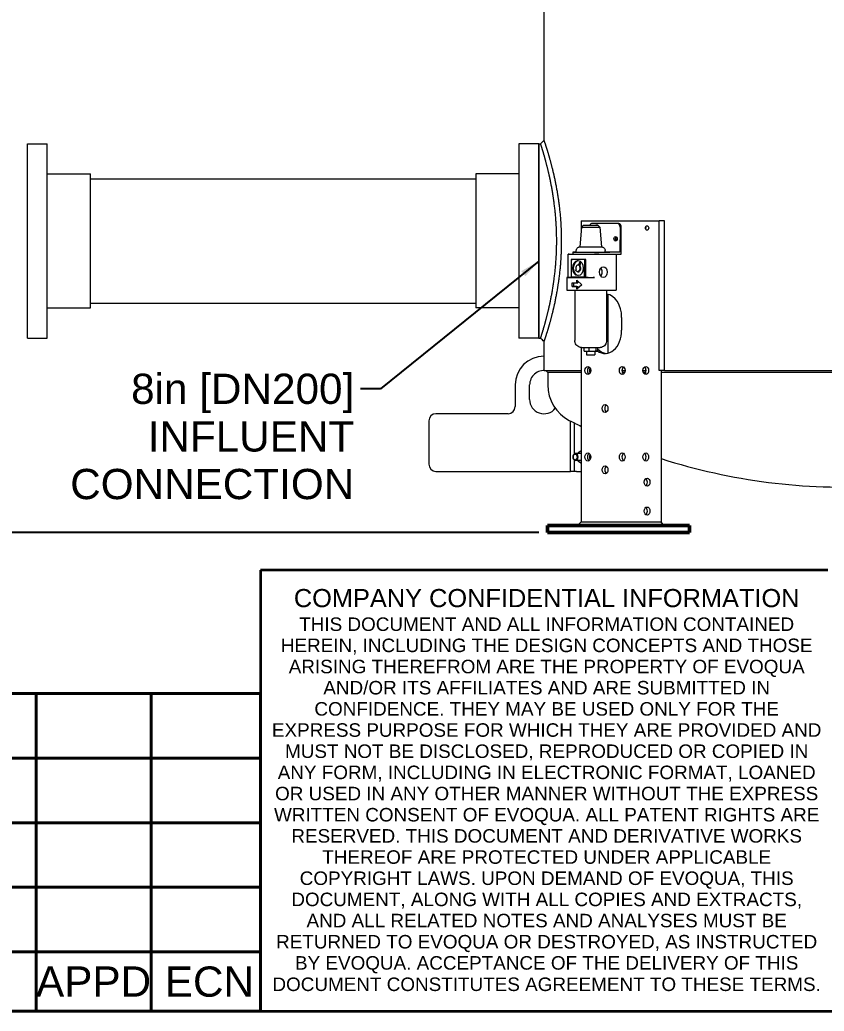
# Model space of a CAD drawing. Header units: inches. Extents: x 17 to 469, y 7 to 301.
# Drawn here: x 302.7 to 358.5, y 7 to 75.8 of the extents above; entities that cross this region are included whole.
import ezdxf
from ezdxf.enums import TextEntityAlignment as Align

# ---------------------------------------------------------------- set-up
doc = ezdxf.new("R2010")
doc.units = ezdxf.units.IN
doc.header["$LTSCALE"] = 14
doc.header["$MEASUREMENT"] = 0
doc.layers.get('0').update_dxf_attribs({"lineweight": 25})
for name, color, linetype, lineweight in [('Border', 7, 'Continuous', 35), ('Dimension (ANSI)', 7, 'Continuous', 25), ('Symbol', 7, 'Continuous', 25), ('Symbol (ANSI)', 7, 'Continuous', 25), ('Title', 7, 'Continuous', 35), ('Visible (ANSI)', 7, 'Continuous', 50)]:
    doc.layers.add(name, color=color, linetype=linetype, lineweight=lineweight)
doc.styles.add('MEMCOR Medium', font='arial.ttf')
doc.styles.get("Standard").update_dxf_attribs({"font": 'arial.ttf'})
doc.styles.add('Standard A-B-C', font='arial.ttf')
doc.dimstyles.new('Default (ANSI)', dxfattribs={"dimscale": 14, "dimtxt": 0.15, "dimasz": 0.098425, "dimexe": 0.125, "dimexo": 0.0625, "dimgap": 0.031496, "dimtad": 0, "dimtih": 1, "dimtoh": 1, "dimdec": 4, "dimrnd": 1e-08, "dimzin": 3, "dimdsep": 46, "dimlunit": 5, "dimtxsty": 'MEMCOR Medium', "dimcen": 0.09, "dimdle": 0.393701, "dimclrd": 256, "dimclre": 256, "dimclrt": 256, "dimadec": 0, "dimazin": 1, "dimtfac": 0.8, "dimtofl": 0, "dimtmove": 0, "dimatfit": 3, "dimfxl": 1, "dimfrac": 1, "dimtolj": 1, "dimtzin": 4, "dimlwd": -1, "dimlwe": -1, "dimarcsym": 0})
doc.dimstyles.new('Default (ANSI)$7', dxfattribs={"dimscale": 14, "dimtxt": 0.15, "dimasz": 0.098425, "dimexe": 0.125, "dimexo": 0.0625, "dimgap": 0.031496, "dimtad": 0, "dimtih": 1, "dimtoh": 1, "dimdec": 4, "dimrnd": 1e-08, "dimzin": 3, "dimdsep": 46, "dimlunit": 5, "dimtxsty": 'MEMCOR Medium', "dimcen": 0.09, "dimdle": 0.393701, "dimclrd": 256, "dimclre": 256, "dimclrt": 256, "dimadec": 0, "dimazin": 1, "dimtfac": 0.8, "dimtofl": 0, "dimtmove": 0, "dimatfit": 3, "dimfxl": 1, "dimfrac": 1, "dimtolj": 1, "dimtzin": 4, "dimlwd": -1, "dimlwe": -1, "dimarcsym": 0})

# ---------------------------------------------------------------- blocks, each defined once
blk = doc.blocks.new('Borders 22x34_D')
at = {"layer": 'Border'}
blk.add_line((1.25, 0.5), (33.5, 0.5), dxfattribs=at)
blk = doc.blocks.new('Title Blocks D-E')
at = {"layer": 'Title'}
for p, q in [((18.0646, 11.4455), (15.2521, 11.4455)), ((15.2521, 11.4455), (15.2521, 9.258)), ((15.2521, 9.258), (18.0646, 9.258))]:
    blk.add_line(p, q, dxfattribs=at)
at = {"layer": 'Title', "insert": (16.6705, 11.3517), "char_height": 0.06, "width": 2.725909, "attachment_point": 2, "line_spacing_factor": 0.757101, "style": 'Standard A-B-C'}
blk.add_mtext('\\pxsm0.94;\\fArial|b0|i0;{\\H0.0900;COMPANY CONFIDENTIAL INFORMATION\\P}\\fArial|b0|i0;{\\H0.0670;THIS DOCUMENT AND ALL INFORMATION CONTAINED HEREIN, INCLUDING THE DESIGN CONCEPTS AND THOSE ARISING THEREFROM ARE THE PROPERTY OF EVOQUA AND/OR ITS AFFILIATES AND ARE SUBMITTED IN CONFIDENCE. THEY MAY BE USED ONLY FOR THE EXPRESS PURPOSE FOR WHICH THEY ARE PROVIDED AND MUST NOT BE DISCLOSED, REPRODUCED OR COPIED IN ANY FORM, INCLUDING IN ELECTRONIC FORMAT, LOANED OR USED IN ANY OTHER MANNER WITHOUT THE EXPRESS WRITTEN CONSENT OF EVOQUA. ALL PATENT RIGHTS ARE RESERVED. THIS DOCUMENT AND DERIVATIVE WORKS THEREOF ARE PROTECTED UNDER APPLICABLE COPYRIGHT LAWS. UPON DEMAND OF EVOQUA, THIS DOCUMENT, ALONG WITH ALL COPIES AND EXTRACTS, AND ALL RELATED NOTES AND ANALYSES MUST BE RETURNED TO EVOQUA OR DESTROYED, AS INSTRUCTED BY EVOQUA. ACCEPTANCE OF THE DELIVERY OF THIS DOCUMENT CONSTITUTES AGREEMENT TO THESE TERMS}\\fArial|b0|i0;{\\H0.0680;.}', dxfattribs=at)
at = {"layer": 'Title', "lineweight": 30, "flags": 63}
for tag, height, p in [('DESIGNER', 0.094, (18.4396, 11.1408)), ('CREATION_DATE', 0.094, (19.1896, 11.1408)), ('CHECKED_BY', 0.094, (18.4396, 10.7033)), ('CHECKED_DATE', 0.094, (19.1896, 10.7033)), ('ENG_APPROVED_BY', 0.094, (18.4396, 10.2658)), ('ENG_APPROVAL_DATE', 0.094, (19.1896, 10.2658)), ('MANAGER', 0.094, (18.8146, 9.8283)), ('PROJECT', 0.12, (20.2833, 9.3768)), ('PART_NUMBER', 0.12, (21.7208, 9.3768)), ('REVISION_NUMBER', 0.12, (25.5646, 9.3768)), ('@DMS_Reference', 0.12, (23.3146, 9.3768)), ('Sheet_Number', 0.12, (24.5021, 9.3768)), ('Number_of_sheets', 0.1247, (25.0646, 9.3768))]:
    blk.add_attdef(tag, text='', height=height, dxfattribs=at).set_placement(p, align=Align.MIDDLE_CENTER)
for tag, p in [('!Reference', (18.8771, 9.5267)), ('Scale_1', (18.8771, 9.308))]:
    blk.add_attdef(tag, text='', height=0.078, dxfattribs=at).set_placement(p, align=Align.BOTTOM_CENTER)
blk = doc.blocks.new('*D28')
at = {"layer": 'Defpoints', "color": 0, "transparency": 16777216}
for p in [(299.504, 132.744), (359.226, 132.744), (339.567, 40.229)]:
    blk.add_point(p, dxfattribs=at)
at = {"layer": 'Dimension (ANSI)', "transparency": 16777216}
for p, q in [((358.351, 132.744), (297.754, 132.744)), ((299.504, 131.366), (299.504, 93.646)), ((299.504, 41.607), (299.504, 79.328)), ((338.692, 40.229), (297.754, 40.229))]:
    blk.add_line(p, q, dxfattribs=at)
for points in [[(299.275, 131.366), (299.734, 131.366), (299.504, 132.744)], [(299.275, 41.607), (299.734, 41.607), (299.504, 40.229)]]:
    blk.add_solid(points, dxfattribs=at)
at = {"layer": 'Dimension (ANSI)', "transparency": 16777216, "char_height": 2.1, "attachment_point": 5, "style": 'MEMCOR Medium'}
for s, insert in [('\\A1; \\fArial|b0|i0;92{\\H0.8x;\\S1#2;} in', (299.504, 88.633)), ('\\A1;[2349.9 mm]{\\P\\fArial|b0|i0;SHIPPING HEIGHT\\P\\fArial|b0|i0;REF.}', (299.504, 81.474))]:
    blk.add_mtext(s, dxfattribs=dict(at, insert=insert))
blk = doc.blocks.new('REVISION HISTORY')
at = {"layer": 'Symbol', "lineweight": 40}
for p, q in [((11.9486, 2.0747), (22.812, 2.0747)), ((21.6986, 2.0747), (21.6986, 0.7941)), ((22.2694, 2.0747), (22.2694, 0.7941)), ((22.812, 2.0747), (22.812, 0.7941)), ((11.9486, 1.7545), (22.812, 1.7545)), ((11.9486, 1.4344), (22.812, 1.4344)), ((11.9486, 1.1143), (22.812, 1.1143)), ((11.9486, 0.7941), (22.812, 0.7941)), ((21.6986, 0.5), (21.6986, 0.7941)), ((22.2694, 0.5), (22.2694, 0.7941)), ((22.812, 0.5), (22.812, 0.7941)), ((11.9486, 0.5), (22.812, 0.5))]:
    blk.add_line(p, q, dxfattribs=at)
at = {"layer": 'Symbol', "char_height": 0.15, "attachment_point": 7, "style": 'MEMCOR Medium'}
for s, insert in [('APPD', (21.6984, 0.5721)), ('ECN', (22.3368, 0.5695))]:
    blk.add_mtext(s, dxfattribs=dict(at, insert=insert))

msp = doc.modelspace()

# ---------------------------------------------------------------- linework, layer by layer
at = {"layer": 'Visible (ANSI)', "linetype": 'Continuous', "lineweight": 18}
for p, q in [((339.050669, 67.473327), (339.050669, 79.229368)), ((303.175131, 53.729368), (303.175131, 67.229368)), ((303.175131, 67.229368), (304.550131, 67.229368)), ((304.550131, 53.729368), (304.550131, 67.229368)), ((337.301131, 67.229368), (337.301131, 53.729368)), ((338.676131, 67.229368), (337.301131, 67.229368)), ((338.676131, 53.729368), (338.676131, 67.229368)), ((338.676131, 67.229368), (338.806452, 67.229368)), ((338.676131, 67.229368), (338.676131, 53.729368)), ((304.550131, 65.135618), (307.550131, 65.135618)), ((307.550131, 55.823118), (307.550131, 65.135618)), ((307.550131, 64.791868), (334.301131, 64.791868)), ((334.301131, 65.135618), (334.301131, 55.823118)), ((337.301131, 65.135618), (334.301131, 65.135618)), ((341.648579, 61.443189), (341.533388, 60.067805)), ((341.620138, 61.879368), (341.822234, 61.879368)), ((341.620138, 61.879368), (341.620138, 61.103602)), ((341.784012, 61.567701), (341.648579, 61.443189)), ((341.822234, 61.879368), (344.735514, 61.879368)), ((342.460737, 61.693228), (342.372348, 61.693228)), ((344.140219, 61.691758), (342.372452, 61.693228)), ((344.228607, 61.691758), (342.460841, 61.693228)), ((342.784012, 61.567285), (342.91934, 61.442661)), ((342.919341, 61.44266), (343.033388, 60.067181)), ((344.316892, 61.441611), (344.316164, 59.691611)), ((344.4045, 59.566611), (344.40528, 61.441611)), ((344.735514, 61.879368), (345.711322, 61.879368)), ((345.711322, 61.879368), (347.025529, 61.879368)), ((347.401862, 61.879368), (347.025529, 61.879368)), ((347.025529, 51.479368), (347.025529, 61.879368)), ((347.401862, 51.479368), (347.401862, 61.879368)), ((340.706681, 57.947993), (340.707355, 59.568186)), ((340.780578, 59.568229), (341.048345, 59.568229)), ((340.780578, 59.568082), (341.487685, 59.567493)), ((341.048397, 59.693117), (341.048345, 59.568117)), ((341.283232, 59.692909), (341.283284, 59.817909)), ((341.487685, 59.567493), (342.194791, 59.566905)), ((342.845926, 59.566758), (342.548345, 59.566758)), ((343.283232, 59.692077), (343.283284, 59.817077)), ((344.316164, 59.691611), (343.283232, 59.69247)), ((343.609005, 59.566611), (344.4045, 59.566611)), ((344.316164, 59.691611), (343.609057, 59.691611)), ((344.050947, 59.566611), (344.049907, 57.066758)), ((340.934891, 59.191685), (340.934392, 57.989888)), ((340.934891, 59.191685), (341.02328, 59.191685)), ((341.863388, 59.190913), (340.934891, 59.191685)), ((341.951777, 59.190913), (341.02328, 59.191685)), ((341.429821, 58.803122), (341.39889, 58.803122)), ((341.428028, 58.799093), (341.522221, 59.010778)), ((341.522221, 59.010778), (341.482779, 58.766967)), ((341.526973, 58.766967), (341.482779, 58.766967)), ((341.566415, 59.010778), (341.522221, 59.010778)), ((341.566415, 59.010778), (341.526973, 58.766967)), ((341.862888, 57.989116), (341.863388, 59.190913)), ((341.863388, 59.190913), (341.951777, 59.190913)), ((341.951277, 57.989116), (341.951777, 59.190913)), ((340.618292, 57.947993), (340.617927, 57.068186)), ((340.691516, 57.948036), (340.706681, 57.948036)), ((342.105729, 57.946713), (340.691516, 57.947889)), ((340.779904, 57.947889), (342.194117, 57.946713)), ((340.934392, 57.989888), (341.862888, 57.989116)), ((341.249059, 58.396882), (341.278458, 58.462953)), ((341.407838, 58.303716), (341.249059, 58.396882)), ((341.420149, 58.379814), (341.407838, 58.303716)), ((341.452033, 58.303716), (341.407838, 58.303716)), ((341.464343, 58.379814), (341.420149, 58.379814)), ((341.464343, 58.379814), (341.452033, 58.303716)), ((341.862888, 57.989116), (341.951277, 57.989116)), ((342.547671, 57.946566), (342.459282, 57.946566)), ((340.9935, 57.323246), (340.993599, 57.562415)), ((341.309348, 57.322983), (340.9935, 57.323246)), ((340.9935, 57.323246), (341.081888, 57.323246)), ((340.993599, 57.562415), (341.309448, 57.562152)), ((341.081987, 57.562341), (341.081888, 57.323246)), ((341.081888, 57.323246), (341.397737, 57.322983)), ((341.668317, 57.442269), (341.30927, 57.135176)), ((341.30927, 57.135176), (341.309348, 57.322983)), ((341.309348, 57.322983), (341.397737, 57.322983)), ((341.309448, 57.562152), (341.309526, 57.74996)), ((341.309448, 57.562152), (341.397836, 57.562152)), ((341.309526, 57.74996), (341.668317, 57.442269)), ((341.397737, 57.322983), (341.39769, 57.210801)), ((341.397883, 57.674187), (341.397836, 57.562152)), ((340.69115, 57.068082), (342.105363, 57.066905)), ((341.174363, 57.06768), (341.172907, 53.567955)), ((342.458916, 57.066758), (344.049907, 57.066758)), ((343.389917, 57.066758), (343.388461, 53.567034)), ((343.467009, 56.777507), (343.467009, 52.681229)), ((304.550131, 55.823118), (307.550131, 55.823118)), ((307.550131, 56.166868), (334.301131, 56.166868)), ((337.301131, 55.823118), (334.301131, 55.823118)), ((344.431458, 55.169368), (344.431458, 54.289368)), ((303.175131, 53.729368), (304.550131, 53.729368)), ((338.676131, 53.729368), (337.301131, 53.729368)), ((338.676131, 53.729368), (338.806452, 53.729368)), ((339.050669, 51.479368), (339.050669, 53.485409)), ((341.620138, 53.070539), (341.620138, 40.979368)), ((341.805316, 53.067534), (341.805238, 52.880139)), ((342.153157, 53.0673), (342.153079, 52.87985)), ((342.628318, 53.067142), (342.62824, 52.879705)), ((342.755637, 53.067139), (342.755559, 52.87985)), ((339.050669, 52.479368), (339.041028, 52.479368)), ((341.87488, 52.817618), (342.171721, 52.817371)), ((341.999122, 52.817515), (341.999018, 52.567611)), ((342.171724, 52.817371), (342.577205, 52.817248)), ((342.561622, 52.817252), (342.561518, 52.567378)), ((342.577265, 52.817248), (342.685935, 52.817371)), ((339.050669, 51.479368), (341.620138, 51.479368)), ((339.301131, 51.354368), (339.176131, 51.479368)), ((339.301131, 51.354368), (339.301131, 50.479368)), ((341.620138, 51.354368), (339.301131, 51.354368)), ((342.197001, 51.479368), (342.28044, 51.479368)), ((342.259615, 51.354368), (342.217826, 51.354368)), ((344.454086, 51.479368), (344.673289, 51.479368)), ((344.652464, 51.354368), (344.474911, 51.354368)), ((345.909312, 51.479368), (346.128515, 51.479368)), ((346.10769, 51.354368), (345.930136, 51.354368)), ((347.401862, 51.479368), (347.025529, 51.479368)), ((347.179319, 51.479368), (347.179319, 40.979368)), ((359.734279, 51.354368), (347.179319, 51.354368)), ((347.401862, 51.479368), (359.799321, 51.479368)), ((337.041028, 50.479368), (337.041028, 48.979368)), ((338.041028, 49.479368), (338.041028, 50.479368)), ((343.467009, 48.935609), (343.467009, 48.761127)), ((336.541028, 48.479368), (331.541028, 48.479368)), ((331.041028, 47.979368), (331.041028, 44.979368)), ((340.888948, 44.479368), (340.888948, 47.972308)), ((341.14701, 45.698628), (341.14701, 47.840577)), ((341.055182, 45.483315), (341.055194, 45.484233)), ((341.055182, 45.475421), (341.055194, 45.474503)), ((341.588945, 45.729368), (341.231937, 45.729368)), ((341.612573, 45.912381), (341.620138, 45.912381)), ((341.14701, 44.479368), (341.14701, 45.260109)), ((341.588945, 45.229368), (341.231937, 45.229368)), ((341.612573, 45.046355), (341.620138, 45.046355)), ((331.541028, 44.479368), (340.888948, 44.479368)), ((341.14701, 44.479368), (340.888948, 44.479368)), ((341.304632, 44.479368), (341.14701, 44.479368)), ((341.304632, 44.479368), (341.620138, 44.479368)), ((343.467009, 44.672609), (343.467009, 44.498127)), ((341.620138, 40.979368), (341.370138, 40.729368)), ((341.620138, 40.979368), (341.822234, 40.979368)), ((341.822234, 40.979368), (344.735514, 40.979368)), ((344.735514, 40.979368), (345.711322, 40.979368)), ((345.711322, 40.979368), (347.179319, 40.979368)), ((347.356096, 40.729368), (347.179319, 40.979368))]:
    msp.add_line(p, q, dxfattribs=at)
at = {"layer": 'Visible (ANSI)'}
for p, q in [((339.273671, 40.729368), (339.566564, 40.729368)), ((339.273671, 40.729368), (339.273671, 40.229368)), ((345.308271, 40.729368), (339.566564, 40.729368)), ((345.308271, 40.729368), (346.722484, 40.729368)), ((348.843805, 40.729368), (346.722484, 40.729368)), ((348.843805, 40.729368), (349.136698, 40.729368)), ((349.136698, 40.729368), (349.136698, 40.229368)), ((349.136698, 40.729368), (349.140234, 40.729368)), ((349.140234, 40.729368), (349.140234, 40.229368)), ((339.566564, 40.229368), (339.273671, 40.229368)), ((345.308271, 40.229368), (339.566564, 40.229368)), ((346.722484, 40.229368), (345.308271, 40.229368)), ((348.843805, 40.229368), (346.722484, 40.229368)), ((349.136698, 40.229368), (348.843805, 40.229368)), ((349.140234, 40.229368), (349.136698, 40.229368))]:
    msp.add_line(p, q, dxfattribs=at)
at = {"layer": 'Visible (ANSI)', "linetype": 'Continuous', "lineweight": 18}
for centre, radius, start, end in [((339.041028, 50.479368), 2, 90, 180), ((339.041028, 50.479368), 1, 81.61713945, 180), ((342.071131, 50.479368), 2.77, 180, 242.61286111), ((336.541028, 48.979368), 0.5, 270, 0), ((339.041028, 49.479368), 1, 180, 321.61694121), ((331.541028, 47.979368), 0.5, 90, 180), ((359.801131, 84.702806), 41.313437, 242.61286111, 243.89136076), ((331.541028, 44.979368), 0.5, 180, 270), ((359.801131, 84.702806), 41.313437, 252.21094106, 273.38519581)]:
    msp.add_arc(centre, radius, start, end, dxfattribs=at)
for centre, major_axis, ratio, start_param, end_param in [((342.28396, 61.442925), (-0.635381, 0.000264), 0.000415945, 6.282733258, 9.42523001), ((342.284012, 61.567493), (0.5, -0.000208), 0.000415945, 3.141140564, 7.068583556), ((342.372348, 61.443228), (0, 0.25), 0.707106781, 6.282597072, 7.332700344), ((344.140115, 61.441758), (0, 0.25), 0.707106781, 4.711800745, 6.282597072), ((344.228503, 61.441758), (0, 0.25), 0.707106781, 4.711800745, 6.282597072), ((346.020371, 61.379368), (0, 0.155), 0.707106781, 4.079718979, 5.345058981), ((344.095583, 60.629368), (0, -0.15625), 0.707106781, 3.5531095, 5.871668461), ((344.138009, 60.629368), (0, -0.155), 0.707106781, 3.772639347, 5.652138614), ((342.283388, 60.067493), (0.75, -0.000312), 0.000415945, 3.141557991, 6.283219969), ((340.957355, 59.568082), (-0.25, 0.000104), 0.000415945, 5.49778723, 7.068583557), ((342.548397, 59.692493), (-1.5, 0.000624), 0.000415945, 5.716050626, 8.63938048), ((342.548345, 59.567493), (-1.5, 0.000624), 0.000415945, 6.283181888, 7.068580993), ((342.283232, 59.692493), (1, -0.000416), 0.000415945, 3.141589249, 6.283181903), ((342.548345, 59.567493), (1.5, -0.000624), 0.000415945, 3.926990305, 4.912101364), ((342.371568, 59.566905), (-0.25, 0.000104), 0.000415945, 0.785398846, 2.356195172), ((342.548345, 59.567493), (1.5, -0.000624), 0.000415945, 4.912101687, 5.49778723), ((341.443084, 58.590401), (0, 0.520383), 0.707106781, 0.060088092, 3.081504561), ((341.39889, 58.590401), (0, 0.212722), 0.707106781, 6.088235485, 8.496395144), ((341.39889, 58.590401), (0, -0.212722), 0.707106781, 0.141808183, 2.549967842), ((341.443084, 58.590401), (0, -0.212722), 0.707106781, 0.141808183, 2.549967842), ((342.81299, 58.317052), (0.000312, 0.375), 0.707106659, 3.871320619, 5.553457341), ((340.868292, 57.947889), (-0.25, 0.000104), 0.000415945, 5.49778723, 7.068583557), ((340.956681, 57.947889), (-0.25, 0.000104), 0.000415945, 0, 0.78539825), ((342.282506, 57.946713), (-0.25, 0.000104), 0.000415945, 0.785398846, 2.356195172), ((342.370894, 57.946713), (-0.25, 0.000104), 0.000415945, 0.785398846, 2.356195172), ((340.867927, 57.068082), (-0.25, 0.000104), 0.000415945, 6.283181871, 7.06858098), ((342.28214, 57.066905), (0.25, -0.000104), 0.000415945, 3.926990306, 5.497786633), ((343.278874, 55.169368), (0, 1.63), 0.707106781, 4.71238898, 6.186793209), ((343.278874, 54.289368), (0, -1.63), 0.707106781, 5.800656113, 7.853981634), ((341.874947, 52.880118), (0.06971, 0.000011), 0.896575359, 3.141083227, 4.711291319), ((342.280268, 52.567494), (-0.28125, 0.000117), 0.000415945, 6.283181874, 9.424774527), ((342.171758, 52.879871), (-0.000036, -0.0625), 0.298858349, 4.712898407, 6.283264116), ((342.577209, 52.879748), (0.000026, -0.0625), 0.81649644, 6.282597072, 7.852962781), ((342.685849, 52.879871), (-0.06971, -0.000011), 0.896575359, 1.571893988, 3.141083227), ((343.455651, 54.289368), (0, -1.63), 0.707106781, 5.630439715, 6.206422826), ((342.259226, 51.479368), (0, -0.28), 0.707106781, 3.604362771, 5.820415189), ((342.394991, 51.479368), (0, 0.28), 0.707106781, 0.909644844, 2.23194781), ((344.652076, 51.479368), (0, -0.28), 0.707106781, 3.604362771, 5.820415189), ((345.930525, 51.479368), (0, 0.28), 0.707106781, 3.604362771, 5.820415189), ((343.455651, 48.848368), (0, -0.28), 0.707106781, 3.604362771, 5.820415189), ((341.231937, 45.479368), (0, -0.25), 0.707106781, 4.731850413, 10.976112854), ((341.588889, 45.479368), (0, -0.375), 0.707106781, 3.665191429, 3.982661324), ((341.588889, 45.479368), (0, 0.375), 0.707106781, 6.165063768, 6.806784083), ((341.588889, 45.479368), (0, 0.250136), 0.707106781, 6.105578462, 6.316142885), ((342.259226, 45.479368), (0, -0.28), 0.707106781, 3.604362771, 5.820415189), ((342.394991, 45.479368), (0, 0.28), 0.707106781, 0.909644844, 2.23194781), ((344.652076, 45.479368), (0, -0.28), 0.707106781, 3.604362771, 5.820415189), ((345.930525, 45.479368), (0, 0.28), 0.707106781, 3.604362771, 5.820415189), ((341.588889, 45.479368), (0, -0.375), 0.707106781, 5.442116637, 5.759586532), ((341.588889, 45.479368), (0, -0.375), 0.707106781, 5.759586532, 6.401306847), ((341.588889, 45.479368), (0, -0.250136), 0.707106781, 6.250227729, 6.460792152), ((343.455651, 44.585368), (0, -0.28), 0.707106781, 3.604362771, 5.820415189), ((346.020371, 43.725368), (0, 0.28), 0.707106781, 3.604362771, 5.820415189), ((346.020371, 41.725368), (0, 0.28), 0.707106781, 3.604362771, 5.820415189)]:
    msp.add_ellipse(centre, major_axis=major_axis, ratio=ratio, start_param=start_param, end_param=end_param, dxfattribs=at)
for centre, major_axis, ratio in [((346.197148, 61.379368), (0, -0.155), 0.707106781), ((344.007194, 60.629368), (0, -0.15625), 0.707106781), ((341.39889, 58.590401), (0, 0.520383), 0.707106781), ((343.166543, 58.316758), (0.000312, 0.375), 0.707106659), ((342.08245, 51.479368), (0, -0.28), 0.707106781), ((344.475299, 51.479368), (0, -0.28), 0.707106781), ((346.107302, 51.479368), (0, 0.28), 0.707106781), ((343.278874, 48.848368), (0, -0.28), 0.707106781), ((341.198566, 45.479368), (0, -0.202815), 0.707106781), ((342.08245, 45.479368), (0, -0.28), 0.707106781), ((344.475299, 45.479368), (0, -0.28), 0.707106781), ((346.107302, 45.479368), (0, 0.28), 0.707106781), ((343.278874, 44.585368), (0, -0.28), 0.707106781), ((346.197148, 43.725368), (0, -0.28), 0.707106781), ((346.197148, 41.725368), (0, -0.28), 0.707106781)]:
    msp.add_ellipse(centre, major_axis=major_axis, ratio=ratio, dxfattribs=at)
for points in [[(338.806452, 67.229368), (338.88785, 67.310695), (338.969272, 67.392), (339.050669, 67.473327)], [(339.050669, 53.485409), (338.969272, 53.566736), (338.88785, 53.648041), (338.806452, 53.729368)]]:
    msp.add_open_spline(points, degree=3, dxfattribs=at)
for points, knots in [([(339.050669, 53.485409), (339.050669, 53.485409), (339.065201, 53.528132), (339.124424, 53.706842), (339.169078, 53.842779), (339.281427, 54.200759), (339.349127, 54.423085), (339.494938, 54.9354), (339.572916, 55.225426), (339.72435, 55.842508), (339.803247, 56.191231), (339.952378, 56.951514), (340.022459, 57.363073), (340.139656, 58.223478), (340.186737, 58.673076), (340.249367, 59.579528), (340.264852, 60.036397), (340.264852, 60.922339), (340.249367, 61.379208), (340.186737, 62.28566), (340.139656, 62.735258), (340.022459, 63.595663), (339.952378, 64.007223), (339.803247, 64.767505), (339.72435, 65.116228), (339.572916, 65.73331), (339.494938, 66.023336), (339.349127, 66.535651), (339.281427, 66.757977), (339.169078, 67.115957), (339.124424, 67.251895), (339.065201, 67.430604), (339.050669, 67.473327), (339.050669, 67.473327)], [26.996968802, 26.996968802, 26.996968802, 26.996968802, 30.370769556, 30.370769556, 33.74457031, 33.74457031, 37.118371064, 37.118371064, 40.492171818, 40.492171818, 43.867613264, 43.867613264, 47.243054711, 47.243054711, 50.618496157, 50.618496157, 53.993937604, 53.993937604, 57.36937905, 57.36937905, 60.744820497, 60.744820497, 64.120261943, 64.120261943, 67.495703389, 67.495703389, 70.869504144, 70.869504144, 74.243304898, 74.243304898, 77.617105652, 77.617105652, 80.990906405, 80.990906405, 80.990906406, 80.990906406]), ([(338.806452, 53.729368), (338.806452, 53.729368), (338.819811, 53.770537), (338.874275, 53.942859), (338.915344, 54.073965), (339.018671, 54.419356), (339.080931, 54.633917), (339.214984, 55.128473), (339.286653, 55.408505), (339.42577, 56.004408), (339.498204, 56.341149), (339.635018, 57.075237), (339.699259, 57.472581), (339.806615, 58.303095), (339.849701, 58.736983), (339.906991, 59.611535), (339.92114, 60.052213), (339.92114, 60.906523), (339.906991, 61.347201), (339.849701, 62.221753), (339.806615, 62.655642), (339.699259, 63.486155), (339.635018, 63.883499), (339.498204, 64.617587), (339.42577, 64.954328), (339.286653, 65.550231), (339.214984, 65.830263), (339.080931, 66.324819), (339.018671, 66.53938), (338.915344, 66.884772), (338.874275, 67.015877), (338.819811, 67.188199), (338.806452, 67.229368), (338.806452, 67.229368)], [-78.102528628, -78.102528628, -78.102528628, -78.102528628, -74.848904795, -74.848904795, -71.595280962, -71.595280962, -68.34165713, -68.34165713, -65.088033297, -65.088033297, -61.833113077, -61.833113077, -58.578192858, -58.578192858, -55.323272638, -55.323272638, -52.068352419, -52.068352419, -48.813432199, -48.813432199, -45.558511979, -45.558511979, -42.30359176, -42.30359176, -39.04867154, -39.04867154, -35.795047708, -35.795047708, -32.541423875, -32.541423875, -29.287800042, -29.287800042, -26.03417621, -26.03417621, -26.034176209, -26.034176209]), ([(341.283284, 59.817909), (341.283295, 59.844934), (341.287804, 59.872304), (341.304965, 59.923041), (341.317677, 59.947103), (341.349634, 59.989497), (341.369282, 60.008353), (341.412966, 60.038551), (341.437548, 60.050269), (341.475628, 60.06142), (341.488578, 60.064124), (341.507303, 60.066519), (341.513208, 60.067058), (341.520091, 60.067462), (341.521491, 60.067531), (341.523539, 60.067618), (341.524279, 60.067646), (341.525898, 60.0677), (341.526692, 60.067721), (341.528027, 60.067754), (341.528558, 60.067764), (341.529757, 60.067786), (341.530257, 60.067792), (341.531747, 60.06781), (341.532366, 60.067814), (341.533153, 60.067819), (341.533274, 60.06782), (341.533392, 60.06782)], [0, 0, 0, 0, 0.205925556, 0.205925556, 0.408131115, 0.408131115, 0.610470098, 0.610470098, 0.812801814, 0.812801814, 0.912862249, 0.912862249, 0.957072393, 0.957072393, 0.968659729, 0.968659729, 0.975957334, 0.975957334, 0.986680701, 0.986680701, 0.998543919, 0.998543919, 1.019237073, 1.019237073, 1.071090856, 1.071090856, 1.080327326, 1.080327326, 1.080327326, 1.080327326]), ([(343.033324, 60.067198), (343.033897, 60.067194), (343.03451, 60.067189), (343.035892, 60.067174), (343.036529, 60.067172), (343.039113, 60.067117), (343.039914, 60.067098), (343.041568, 60.067047), (343.042231, 60.067024), (343.044023, 60.066954), (343.045243, 60.0669), (343.047979, 60.066754), (343.04953, 60.066659), (343.053858, 60.066349), (343.056688, 60.0661), (343.066175, 60.065099), (343.072867, 60.06412), (343.096928, 60.059595), (343.114125, 60.054415), (343.154713, 60.037287), (343.177588, 60.023016), (343.217457, 59.988311), (343.234887, 59.967385), (343.261941, 59.921684), (343.271902, 59.896341), (343.281359, 59.852931), (343.283291, 59.834953), (343.283284, 59.817077)], [6.796272189, 6.796272189, 6.796272189, 6.796272189, 6.8409905, 6.8409905, 6.883764404, 6.883764404, 6.897240165, 6.897240165, 6.904466805, 6.904466805, 6.915059686, 6.915059686, 6.927360961, 6.927360961, 6.949123186, 6.949123186, 7.000531049, 7.000531049, 7.135809752, 7.135809752, 7.336234677, 7.336234677, 7.53858869, 7.53858869, 7.740921234, 7.740921234, 7.877131363, 7.877131363, 7.877131363, 7.877131363]), ([(343.388461, 53.567034), (343.388439, 53.512985), (343.37942, 53.458244), (343.345099, 53.35677), (343.319675, 53.308647), (343.25576, 53.223859), (343.216466, 53.186146), (343.129096, 53.125749), (343.079934, 53.102313), (343.003738, 53.080002), (342.977837, 53.074593), (342.938939, 53.069627), (342.925887, 53.068482), (342.911108, 53.067749), (342.90901, 53.067659), (342.904717, 53.067499), (342.902497, 53.067433), (342.899574, 53.067362), (342.898625, 53.067342), (342.896159, 53.067295), (342.895012, 53.06728), (342.893276, 53.067259), (342.892647, 53.067253), (342.890709, 53.067237), (342.889831, 53.067232), (342.886173, 53.067215), (342.883341, 53.067208), (342.867467, 53.067179), (342.846341, 53.067163), (342.785132, 53.067141), (342.743236, 53.067136), (342.646883, 53.067138), (342.591668, 53.067146), (342.473987, 53.067173), (342.410064, 53.067192), (342.281578, 53.06724), (342.215416, 53.067269), (342.089119, 53.067333), (342.027412, 53.067368), (341.916085, 53.067442), (341.865083, 53.067481), (341.779978, 53.067557), (341.74484, 53.067595), (341.694431, 53.067665), (341.680505, 53.067685), (341.670542, 53.067743), (341.669744, 53.067738), (341.665353, 53.0678), (341.664308, 53.067816), (341.662092, 53.067861), (341.661121, 53.067883), (341.657905, 53.067966), (341.655337, 53.068048), (341.650196, 53.068256), (341.647563, 53.068382), (341.639094, 53.068857), (341.633189, 53.069292), (341.610327, 53.071386), (341.593361, 53.073819), (341.532472, 53.085771), (341.489131, 53.100576), (341.401307, 53.144581), (341.357006, 53.17654), (341.281802, 53.251747), (341.249922, 53.295896), (341.202257, 53.390805), (341.18588, 53.442748), (341.174666, 53.519322), (341.172897, 53.543671), (341.172907, 53.567955)], [0, 0, 0, 0, 0.411850319, 0.411850319, 0.816260835, 0.816260835, 1.22093842, 1.22093842, 1.625605758, 1.625605758, 1.82593871, 1.82593871, 1.924561968, 1.924561968, 1.940971317, 1.940971317, 1.959322017, 1.959322017, 1.969556975, 1.969556975, 1.99023167, 1.99023167, 2.010604307, 2.010604307, 2.063109016, 2.063109016, 2.220467615, 2.220467615, 2.697685755, 2.697685755, 3.206338184, 3.206338184, 3.699378645, 3.699378645, 4.191869591, 4.191869591, 4.684141566, 4.684141566, 5.176377484, 5.176377484, 5.668694895, 5.668694895, 6.16134572, 6.16134572, 6.655271542, 6.655271542, 6.728904753, 6.728904753, 6.745759663, 6.745759663, 6.755993419, 6.755993419, 6.776719208, 6.776719208, 6.797108597, 6.797108597, 6.842212337, 6.842212337, 6.972375706, 6.972375706, 7.31508669, 7.31508669, 7.720907034, 7.720907034, 8.125528068, 8.125528068, 8.530198019, 8.530198019, 8.715244415, 8.715244415, 8.715244415, 8.715244415])]:
    msp.add_open_spline(points, degree=3, knots=knots, dxfattribs=at)
for points, weights in [([(341.376466, 45.729368), (341.412214, 45.768126), (341.456307, 45.804128)], [1.01566285889, 1.02690849784, 1]), ([(341.456307, 45.804128), (341.517838, 45.854368), (341.612573, 45.912381)], [1, 1.0379548493, 1]), ([(341.612573, 45.912381), (341.616334, 45.907775), (341.620138, 45.903262)], [1, 1.00291186747, 1.00537694238]), ([(341.456307, 45.154609), (341.412214, 45.19061), (341.376466, 45.229368)], [1, 1.02690849784, 1.01566285889]), ([(341.612573, 45.046355), (341.517838, 45.104368), (341.456307, 45.154609)], [1, 1.0379548493, 1]), ([(341.620138, 45.055474), (341.616334, 45.050962), (341.612573, 45.046355)], [1.00537694238, 1.00291186747, 1])]:
    msp.add_rational_spline(points, weights, degree=2, dxfattribs=at)

# ---------------------------------------------------------------- block references
at = {"xscale": 14, "yscale": 14, "zscale": 14}
for name, p in [('Borders 22x34_D', (0, 0)), ('Title Blocks D-E', (105.838944, -122.611667))]:
    msp.add_blockref(name, p, dxfattribs=at)
at = {"layer": 'Symbol', "xscale": 14, "yscale": 14, "zscale": 14}
msp.add_blockref('REVISION HISTORY', (0, 0), dxfattribs=at)

# ---------------------------------------------------------------- texts
at = {"layer": 'Symbol (ANSI)', "insert": (325.867295, 51.262794), "char_height": 2.10000007, "width": 19.72591614, "attachment_point": 3, "line_spacing_factor": 0.944221, "style": 'MEMCOR Medium'}
msp.add_mtext('\\fArial|b0|i0;8in [DN200]\\P\\fArial|b0|i0;INFLUENT\\P\\fArial|b0|i0;CONNECTION', dxfattribs=at)

# ---------------------------------------------------------------- dimensions: what is measured, and where the dimension line sits
at = {"layer": 'Dimension (ANSI)'}
dim = msp.add_linear_dim(base=(299.504219, 132.744368), p1=(339.566564, 40.229368), p2=(359.226131, 132.744368), angle=90, text=' \\fArial|b0|i0;<> in\\X[2349.9 mm]{\\P\\fArial|b0|i0;SHIPPING HEIGHT\\P\\fArial|b0|i0;REF.}', dimstyle='Default (ANSI)', override={"dimgap": 0.031496, "dimdec": 4, "dimpost": '', "dimtol": 0, "dimlim": 0, "dimtp": 0, "dimtm": 0, "dimtdec": 2, "dimatfit": 1}, dxfattribs=at)
dim.commit()
dim.dimension.update_dxf_attribs({"geometry": '*D28', "text_midpoint": (299.504219, 86.486868), "dimtype": 160})

# ---------------------------------------------------------------- leaders
at = {"layer": 'Symbol (ANSI)', "annotation_type": 0, "has_hookline": 1, "hookline_direction": 1, "text_width": 19.334039}
msp.add_leader([(338.676131, 59.070903), (327.686193, 50.212794), (326.30824, 50.212794)], dimstyle='Default (ANSI)$7', override={"dimtad": 0}, dxfattribs=at)

doc.saveas('drawing.dxf')
